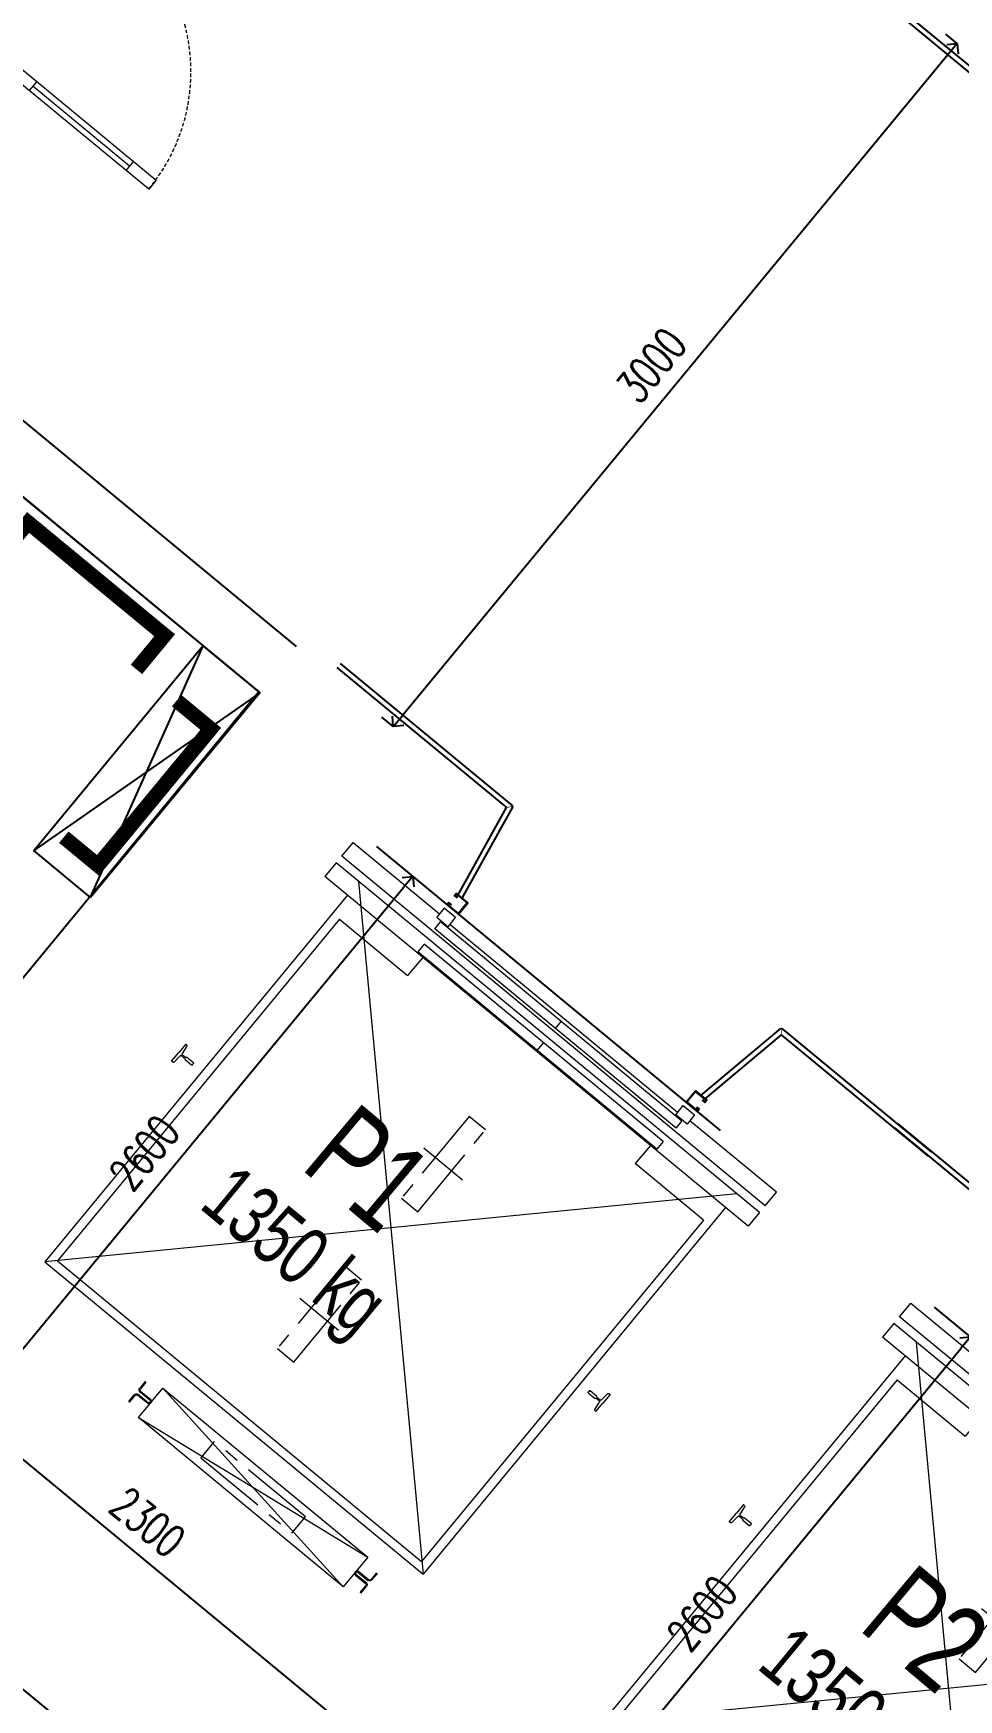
# Model space of a CAD drawing. Header units: millimetres. Extents: x -361706341 to 361216459, y -284152911 to 284385905.
# Drawn here: x -90473 to -87338, y 94344 to 99988 of the extents above; entities that cross this region are included whole.
import ezdxf
from ezdxf.enums import TextEntityAlignment as Align
from ezdxf.xclip import XClip

# ---------------------------------------------------------------- set-up
doc = ezdxf.new("R2010")
doc.units = ezdxf.units.MM
doc.header["$LTSCALE"] = 100
doc.header["$MEASUREMENT"] = 0
doc.header["$XCLIPFRAME"] = 0
for name, pattern in [('Xref_NT1+NT2_MBDV Cot vach_220729$0$CENTERX2', [4, 2.5, -0.5, 0.5, -0.5]), ('Xref_NT1+NT2_MBDV Cot vach_220729$0$HIDDEN', [0.375, 0.25, -0.125]), ('Xref_NT1+NT2_MBDV Cot vach_220729$0$HIDDEN2', [0.1875, 0.125, -0.0625]), ('Xref_NT1+NT2_MBDV Cot vach_220729$0$PHANTOMX2', [5, 2.5, -0.5, 0.5, -0.5, 0.5, -0.5])]:
    doc.linetypes.add(name, pattern=pattern)
for name, color, linetype in [('A-ANNO-ROOM', 50, 'Continuous'), ('A-UNIT', 1, 'Continuous'), ('dien tich thong thuy', 3, 'Continuous'), ('SPE-MEP-Electric', 210, 'Continuous'), ('Xref_NT1+NT2_MBDV Cot vach_220729$0$KC-Betong', 6, 'Continuous'), ('Xref_NT1+NT2_MBDV Cot vach_220729$0$KT-Net manh', 139, 'Continuous'), ('Xref_NT1+NT2_MBDV Cot vach_220729$0$KT-Text', 7, 'Continuous'), ('Xref_NT1+NT2_MBDV Cot vach_220729$0$KT-Tuong', 1, 'Continuous'), ('Xref_ST_MBDV Cot vach 30.7.2022$0$KT-Text', 7, 'Continuous'), ('Xref_ST_MBDV Cot vach 30.7.2022$0$ST_MBDV Cot vach 220803$0$Xref_ST_MBDV Cot vach 30.7.2022$0$KT-Tuong', 1, 'Continuous')]:
    doc.layers.add(name, color=color, linetype=linetype)
for name, color, linetype, lineweight in [('KT-Net cat', 1, 'Continuous', 40), ('Xref_NT1+NT2_MBDV Cot vach_220729$0$CUA', 37, 'Continuous', 13), ('Xref_NT1+NT2_MBDV Cot vach_220729$0$KT-Noi that', 36, 'Continuous', 9)]:
    doc.layers.add(name, color=color, linetype=linetype, lineweight=lineweight)
doc.styles.add('220126_HDN_HBA typical plan$0$211210_HDN_HBA_TYPICAL PLAN CORE OPT 1$0$HBA-Text', font='GOTHIC.TTF')
doc.styles.add('Xref_NT1+NT2_MBDV Cot vach_220729$0$Arial', font='arial.ttf', dxfattribs={"width": 0.7})
doc.styles.add('Xref_NT1+NT2_MBDV Cot vach_220729$0$DIM', font='vnsimli.shx', dxfattribs={"width": 0.7})
doc.styles.add('Xref_NT1+NT2_MBDV Cot vach_220729$0$xref.N.Cot vach tang N2$0$DIM', font='vnsimli.shx', dxfattribs={"width": 0.7})
doc.dimstyles.new('Xref_NT1+NT2_MBDV Cot vach_220729$0$CCU 1-100 A1', dxfattribs={"dimscale": 100, "dimtxt": 2.2, "dimasz": 1, "dimexe": 1, "dimexo": 0, "dimgap": 1, "dimtad": 1, "dimdec": 0, "dimdsep": 46, "dimtxsty": 'Xref_NT1+NT2_MBDV Cot vach_220729$0$DIM', "dimblk1": 'Xref_NT1+NT2_MBDV Cot vach_220729$0$_ARCHTICK', "dimblk2": 'Xref_NT1+NT2_MBDV Cot vach_220729$0$_ARCHTICK', "dimsah": 1, "dimcen": 0, "dimdle": 1, "dimclrd": 256, "dimclre": 256, "dimclrt": 31, "dimadec": 0, "dimazin": 0, "dimtfac": 1, "dimtdec": 0, "dimtix": 1, "dimtmove": 2, "dimatfit": 3, "dimldrblk": 'Xref_NT1+NT2_MBDV Cot vach_220729$0$_ARCHTICK', "dimfxl": 8, "dimtolj": 1, "dimarcsym": 0})
doc.dimstyles.new('Xref_NT1+NT2_MBDV Cot vach_220729$0$xref.N.Cot vach tang N2$0$CCU 1-100 A1', dxfattribs={"dimscale": 100, "dimtxt": 2.2, "dimasz": 1, "dimexe": 1, "dimexo": 0, "dimgap": 1, "dimtad": 1, "dimdec": 0, "dimdsep": 46, "dimtxsty": 'Xref_NT1+NT2_MBDV Cot vach_220729$0$xref.N.Cot vach tang N2$0$DIM', "dimblk1": 'Xref_NT1+NT2_MBDV Cot vach_220729$0$xref.N.Cot vach tang N2$0$_ARCHTICK', "dimblk2": 'Xref_NT1+NT2_MBDV Cot vach_220729$0$xref.N.Cot vach tang N2$0$_ARCHTICK', "dimsah": 1, "dimcen": 0, "dimdle": 1, "dimclrd": 256, "dimclre": 256, "dimclrt": 31, "dimadec": 0, "dimazin": 0, "dimtfac": 1, "dimtdec": 0, "dimtix": 1, "dimtmove": 2, "dimatfit": 3, "dimldrblk": 'Xref_NT1+NT2_MBDV Cot vach_220729$0$xref.N.Cot vach tang N2$0$_ARCHTICK', "dimfxl": 8, "dimtolj": 1, "dimarcsym": 0})

# ---------------------------------------------------------------- blocks, each defined once
blk = doc.blocks.new('*U151')
for p, q in [((-1260, -100), (-1300, -100)), ((-1280, -100), (-1280, -525)), ((-90, -100), (-50, -100)), ((-70, -100), (-70, -525)), ((-1260, -525), (-1300, -525)), ((-90, -525), (-50, -525))]:
    blk.add_line(p, q)
for points in [[(-1350, 100), (-1290, 100), (-1290, 40), (-1300, 40), (-1300, 0), (-1350, 0)], [(0, 100), (-60, 100), (-60, 40), (-50, 40), (-50, 0), (0, 0)], [(-1300, 0), (-1260, 0), (-1260, -625), (-1300, -625)], [(-50, 0), (-90, 0), (-90, -625), (-50, -625)]]:
    blk.add_lwpolyline(points, close=True)
at = {"linetype": 'Xref_NT1+NT2_MBDV Cot vach_220729$0$HIDDEN2'}
for centre, start, end in [((-1300, 0), 270, 0), ((-50, 0), 180, 270)]:
    blk.add_arc(centre, 625, start, end, dxfattribs=at)
blk = doc.blocks.new('Hotel Module')
at = {"layer": 'KT-Net cat'}
blk.add_line((85, -2500, 0), (85, -10100, 0), dxfattribs=at)
blk = doc.blocks.new('Xref_NT1+NT2_MBDV Cot vach_220729$0$xref.N.Cot vach tang N2$0$_Open90')
at = {"color": 0, "linetype": 'ByBlock', "lineweight": -2}
for p, q in [((0, 0), (-1, 0)), ((-0.5, 0.5), (0, 0)), ((0, 0), (-0.5, -0.5))]:
    blk.add_line(p, q, dxfattribs=at)
blk = doc.blocks.new('*D208')
at = {"layer": 'Defpoints', "color": 5, "transparency": 16777216}
for p, q in [((-91038.5, 95596.1), (-91070.3, 95557.5)), ((-89303.6, 94163.3), (-91000, 95564.2)), ((-89265.1, 94131.5), (-89296.9, 94092.9))]:
    blk.add_line(p, q, dxfattribs=at)
at = {"layer": 'Defpoints', "color": 0, "transparency": 16777216}
for p in [(-91038.5, 95596.1, 0), (-91038.5, 95596.1), (-89265.1, 94131.5, 0)]:
    blk.add_point(p, dxfattribs=at)
at = {"layer": 'Defpoints', "color": 5, "transparency": 16777216, "xscale": 50, "yscale": 50, "zscale": 50}
for p, rotation in [((-91038.5, 95596.1), 140.4488267357291), ((-89265.1, 94131.5), 320.4488267357291)]:
    blk.add_blockref('Xref_NT1+NT2_MBDV Cot vach_220729$0$xref.N.Cot vach tang N2$0$_Open90', p, dxfattribs=dict(at, rotation=rotation))
at = {"layer": 'Defpoints', "color": 5, "transparency": 16777216, "insert": (-90084.9, 94944.7), "char_height": 110, "attachment_point": 5, "rotation": 320.4488, "style": 'Xref_NT1+NT2_MBDV Cot vach_220729$0$xref.N.Cot vach tang N2$0$DIM'}
blk.add_mtext('\\A1;2300', dxfattribs=at)
blk = doc.blocks.new('Xref_NT1+NT2_MBDV Cot vach_220729$0$xref.N.Cot vach tang N2$0$_ARCHTICK')
at = {"color": 0, "linetype": 'ByBlock', "const_width": 0.15}
blk.add_lwpolyline([(-0.5, -0.5), (0.5, 0.5)], dxfattribs=at)
blk = doc.blocks.new('*D210')
at = {"layer": 'Defpoints', "color": 5, "transparency": 16777216}
for p, q in [((-87421.1, 95673.6), (-87259.8, 95540.3)), ((-88922.1, 93606), (-87330.2, 95533.6)), ((-89076.7, 93668.8), (-88915.4, 93535.6))]:
    blk.add_line(p, q, dxfattribs=at)
at = {"layer": 'Defpoints', "color": 0, "transparency": 16777216}
for p in [(-87421.1, 95673.6, 0), (-87298.3, 95572.2), (-89076.7, 93668.8, 0)]:
    blk.add_point(p, dxfattribs=at)
at = {"layer": 'Defpoints', "color": 5, "transparency": 16777216, "xscale": 50, "yscale": 50, "zscale": 50}
for p, rotation in [((-87298.3, 95572.2), 50.44882673717395), ((-88953.9, 93567.4), 230.4488267371739)]:
    blk.add_blockref('Xref_NT1+NT2_MBDV Cot vach_220729$0$xref.N.Cot vach tang N2$0$_Open90', p, dxfattribs=dict(at, rotation=rotation))
at = {"layer": 'Defpoints', "color": 5, "transparency": 16777216, "insert": (-88207.1, 94636.7), "char_height": 110, "attachment_point": 5, "rotation": 50.4488, "style": 'Xref_NT1+NT2_MBDV Cot vach_220729$0$xref.N.Cot vach tang N2$0$DIM'}
blk.add_mtext('\\A1;2600', dxfattribs=at)
blk = doc.blocks.new('*D213')
at = {"layer": 'Defpoints', "color": 5, "transparency": 16777216}
for p, q in [((-89310.2, 97233.6, 0), (-89148.9, 97100.4, 0)), ((-90811.2, 95166.1, 0), (-89219.3, 97093.7, 0)), ((-90965.8, 95228.9, 0), (-90804.5, 95095.7, 0))]:
    blk.add_line(p, q, dxfattribs=at)
at = {"layer": 'Defpoints', "color": 0, "transparency": 16777216}
for p in [(-89310.2, 97233.6, 0), (-89187.4, 97132.2, 0), (-90965.8, 95228.9)]:
    blk.add_point(p, dxfattribs=at)
at = {"layer": 'Defpoints', "color": 5, "transparency": 16777216, "xscale": 50, "yscale": 50, "zscale": 50}
for p, rotation in [((-89187.4, 97132.2, 0), 50.44882673717395), ((-90843, 95127.5, 0), 230.4488267371739)]:
    blk.add_blockref('Xref_NT1+NT2_MBDV Cot vach_220729$0$xref.N.Cot vach tang N2$0$_Open90', p, dxfattribs=dict(at, rotation=rotation))
at = {"layer": 'Defpoints', "color": 5, "transparency": 16777216, "insert": (-90096.2, 96196.7, 0), "char_height": 110, "attachment_point": 5, "rotation": 50.4488, "style": 'Xref_NT1+NT2_MBDV Cot vach_220729$0$xref.N.Cot vach tang N2$0$DIM'}
blk.add_mtext('\\A1;2600', dxfattribs=at)
blk = doc.blocks.new('Xref_NT1+NT2_MBDV Cot vach_220729$0$_Open90')
at = {"color": 0, "linetype": 'ByBlock', "lineweight": -2}
for p, q in [((0, 0), (-1, 0)), ((-0.5, 0.5), (0, 0)), ((0, 0), (-0.5, -0.5))]:
    blk.add_line(p, q, dxfattribs=at)
blk = doc.blocks.new('*D171')
at = {"layer": 'Defpoints', "color": 5, "transparency": 16777216}
for p, q in [((2154, 2626.2), (2047.1, 2714.5)), ((2053.8, 2644.1), (1677, 2187.8)), ((1162.3, 1564.6), (1449.9, 1912.8)), ((1170.3, 1493.2), (1091.9, 1557.9))]:
    blk.add_line(p, q, dxfattribs=at)
at = {"layer": 'Defpoints', "color": 0, "transparency": 16777216}
for p in [(2154, 2626.2, 0), (1130.5, 1526.1), (1170.3, 1493.2, 0)]:
    blk.add_point(p, dxfattribs=at)
at = {"layer": 'Defpoints', "color": 5, "transparency": 16777216, "xscale": 50, "yscale": 50, "zscale": 50}
for p, rotation in [((2085.6, 2682.6), 50.44882673748346), ((1130.5, 1526.1), 230.4488267374834)]:
    blk.add_blockref('Xref_NT1+NT2_MBDV Cot vach_220729$0$_Open90', p, dxfattribs=dict(at, rotation=rotation))
at = {"layer": 'Defpoints', "color": 5, "transparency": 16777216, "insert": (1563.4, 2050.3), "char_height": 110, "attachment_point": 5, "rotation": 50.4488, "style": 'Xref_NT1+NT2_MBDV Cot vach_220729$0$DIM'}
blk.add_mtext('\\A1;1500', dxfattribs=at)
blk = doc.blocks.new('Xref_NT1+NT2_MBDV Cot vach_220729$0$_ARCHTICK')
at = {"color": 0, "linetype": 'ByBlock', "const_width": 0.15}
blk.add_lwpolyline([(-0.5, -0.5), (0.5, 0.5)], dxfattribs=at)
blk = doc.blocks.new('*D172')
at = {"layer": 'Defpoints', "color": 5, "transparency": 16777216}
for p, q in [((1679.1, 2825.1), (1602, 2731.7)), ((1672.4, 2738.4), (2113.2, 2374.4)), ((2829, 1783.3), (2388.2, 2147.3)), ((2912.8, 1806.2), (2835.7, 1712.9))]:
    blk.add_line(p, q, dxfattribs=at)
at = {"layer": 'Defpoints', "color": 0, "transparency": 16777216}
for p in [(1679.1, 2825.1, 0), (2912.8, 1806.2, 0), (2867.5, 1751.4)]:
    blk.add_point(p, dxfattribs=at)
at = {"layer": 'Defpoints', "color": 5, "transparency": 16777216, "xscale": 50, "yscale": 50, "zscale": 50}
for p, rotation in [((1633.8, 2770.2), 140.4488267374835), ((2867.5, 1751.4), 320.4488267374835)]:
    blk.add_blockref('Xref_NT1+NT2_MBDV Cot vach_220729$0$_Open90', p, dxfattribs=dict(at, rotation=rotation))
at = {"layer": 'Defpoints', "color": 5, "transparency": 16777216, "insert": (2250.7, 2260.8), "char_height": 110, "attachment_point": 5, "rotation": 320.4488, "style": 'Xref_NT1+NT2_MBDV Cot vach_220729$0$DIM'}
blk.add_mtext('\\A1;1600', dxfattribs=at)
blk = doc.blocks.new('*D223')
at = {"layer": 'Defpoints', "color": 5, "transparency": 16777216}
for p, q in [((-87342.7, 99953.5), (-87381.2, 99985.3)), ((-87374.5, 99914.9), (-89221.2, 97678.9)), ((-89253, 97640.3), (-89291.6, 97672.2))]:
    blk.add_line(p, q, dxfattribs=at)
at = {"layer": 'Defpoints', "color": 0, "transparency": 16777216}
for p in [(-87342.7, 99953.5, 0), (-89253, 97640.3, 0), (-89253, 97640.3)]:
    blk.add_point(p, dxfattribs=at)
at = {"layer": 'Defpoints', "color": 5, "transparency": 16777216, "xscale": 50, "yscale": 50, "zscale": 50}
for p, rotation in [((-87342.7, 99953.5), 50.448826737216), ((-89253, 97640.3), 230.448826737216)]:
    blk.add_blockref('Xref_NT1+NT2_MBDV Cot vach_220729$0$xref.N.Cot vach tang N2$0$_Open90', p, dxfattribs=dict(at, rotation=rotation))
at = {"layer": 'Defpoints', "color": 5, "transparency": 16777216, "insert": (-88378.8, 98863.8), "char_height": 110, "attachment_point": 5, "rotation": 50.4488, "style": 'Xref_NT1+NT2_MBDV Cot vach_220729$0$xref.N.Cot vach tang N2$0$DIM'}
blk.add_mtext('\\A1;3000', dxfattribs=at)
blk = doc.blocks.new('STTT')
at = {"layer": 'Xref_NT1+NT2_MBDV Cot vach_220729$0$KT-Text', "extrusion": (2.27976e-08, 7.84266e-08, 1), "style": 'Xref_NT1+NT2_MBDV Cot vach_220729$0$Arial', "oblique": 360, "width": 0.7}
for s, p in [('P1', (-89303.5, 95821.6, 0)), ('P2', (-87414.4, 94261.5))]:
    blk.add_text(s, height=300, rotation=320, dxfattribs=at).set_placement(p, align=Align.CENTER)
at = {"layer": 'Xref_NT1+NT2_MBDV Cot vach_220729$0$KT-Text', "style": 'Xref_NT1+NT2_MBDV Cot vach_220729$0$Arial', "width": 0.7}
for p in [(-89516.6, 95582.8, 0), (-87627.5, 94022.8, 0)]:
    blk.add_text('1350 kg', height=200, rotation=320.4488, dxfattribs=at).set_placement(p, align=Align.CENTER)
blk = doc.blocks.new('STTT2')
at = {"layer": 'Xref_ST_MBDV Cot vach 30.7.2022$0$KT-Text'}
blk.add_blockref('STTT', (0, 0), dxfattribs=at)
blk = doc.blocks.new('ĂERWER')
at = {"layer": 'Xref_ST_MBDV Cot vach 30.7.2022$0$KT-Text'}
blk.add_blockref('STTT2', (0, 0), dxfattribs=at)
blk = doc.blocks.new('A$C418F5BC8')
at = {"layer": 'A-ANNO-ROOM', "insert": (648.1, 1090.8), "char_height": 600, "attachment_point": 2, "rotation": 50.4488, "style": '220126_HDN_HBA typical plan$0$211210_HDN_HBA_TYPICAL PLAN CORE OPT 1$0$HBA-Text'}
blk.add_mtext_dynamic_manual_height_columns('SL-S', width=722857412.874, gutter_width=9765.6, heights=[0], dxfattribs=at)
blk = doc.blocks.new('A$C2A6C5140')
at = {"layer": 'A-ANNO-ROOM', "insert": (731.4, 1190, 0), "char_height": 600, "attachment_point": 2, "rotation": 50.4488, "style": '220126_HDN_HBA typical plan$0$211210_HDN_HBA_TYPICAL PLAN CORE OPT 1$0$HBA-Text'}
blk.add_mtext_dynamic_manual_height_columns('2-BR', width=722857412.874, gutter_width=9765.6, heights=[0], dxfattribs=at)
blk = doc.blocks.new('A$C5388591E')
at = {"layer": 'A-ANNO-ROOM', "insert": (894.3, 842.2, 0), "char_height": 600, "attachment_point": 2, "rotation": 1.4065, "style": '220126_HDN_HBA typical plan$0$211210_HDN_HBA_TYPICAL PLAN CORE OPT 1$0$HBA-Text'}
blk.add_mtext_dynamic_manual_height_columns('3-BR', width=722857412.874, gutter_width=9765.6, heights=[0], dxfattribs=at)
blk = doc.blocks.new('A$C21AF0CCA')
at = {"layer": 'A-ANNO-ROOM', "insert": (1197.6, 814.7), "char_height": 600, "attachment_point": 2, "rotation": 0.1054, "style": '220126_HDN_HBA typical plan$0$211210_HDN_HBA_TYPICAL PLAN CORE OPT 1$0$HBA-Text'}
blk.add_mtext_dynamic_manual_height_columns('1-BR+', width=722857412.874, gutter_width=9765.6, heights=[0], dxfattribs=at)
blk = doc.blocks.new('A$C4DAF2025')
at = {"layer": 'Xref_NT1+NT2_MBDV Cot vach_220729$0$KT-Net manh'}
for p, q in [((-31.8, 1617, 0), (552.4, 1134.5, 0)), ((-20.4, 1630.9, 0), (554.5, 1156.1, 0)), ((762.6, 1479.7, 0), (1765, 651.9, 0)), ((813.5, 1372.8, 0), (554.5, 1156.1, 0)), ((827.7, 1361.1, 0), (556.7, 1134.9, 0)), ((552.4, 1134.5, 0), (554.3, 1136.8, 0)), ((554.3, 1136.8, 0), (556.7, 1134.9, 0)), ((1636.2, 693.4, 0), (1465.3, 384.5, 0)), ((1650.4, 681.7, 0), (1486.6, 386.4, 0)), ((1467.6, 382.6, 0), (1465.3, 384.5, 0)), ((1465.7, 380.3, 0), (1467.6, 382.6, 0)), ((1972.9, -38.6, 0), (1465.7, 380.3, 0)), ((1984.4, -24.7, 0), (1486.6, 386.4, 0))]:
    blk.add_line(p, q, dxfattribs=at)
at = {"layer": 'Xref_NT1+NT2_MBDV Cot vach_220729$0$KT-Net manh', "ltscale": 2, "elevation": 0}
for points in [[(833.3, 1408.3), (839.7, 1416), (878.3, 1384.2), (846.4, 1345.7), (807.9, 1377.5), (814.2, 1385.2), (821.9, 1378.8), (820.9, 1377.6), (814.4, 1382.9), (810.1, 1377.7), (846.2, 1347.9), (876, 1384), (839.9, 1413.8), (835.6, 1408.5), (842.1, 1403.2), (841, 1402)], [(1681.5, 707.9), (1687.9, 715.6), (1649.3, 747.4), (1617.5, 708.9), (1656, 677), (1662.4, 684.8), (1654.7, 691.1), (1653.7, 689.9), (1660.1, 684.5), (1655.8, 679.3), (1619.7, 709.1), (1649.5, 745.2), (1685.6, 715.4), (1681.3, 710.1), (1674.8, 715.5), (1673.8, 714.3)]]:
    blk.add_lwpolyline(points, close=True, dxfattribs=at)
at = {"layer": 'Xref_NT1+NT2_MBDV Cot vach_220729$0$KT-Net manh', "const_width": 2, "elevation": 0}
for points in [[(554.3, 1136.8), (554.5, 1156.1)], [(1467.6, 382.6), (1486.6, 386.4)]]:
    blk.add_lwpolyline(points, dxfattribs=at)
at = {"layer": 'Xref_NT1+NT2_MBDV Cot vach_220729$0$KT-Noi that', "linetype": 'Continuous', "ltscale": 2}
for p, q in [((744, 1741.5), (1769.2, 2982.9)), ((818.9, 1783.4), (1774, 2940)), ((1769.2, 2982.9), (3050.7, 1924.6)), ((1774, 2940), (3007.7, 1921.2)), ((2025.5, 683.2), (3050.7, 1924.6)), ((2052.6, 764.6), (3007.7, 1921.2)), ((629.5, 1758.3), (667.7, 1804.5)), ((2063.6, 573.9), (629.5, 1758.3)), ((2101.9, 620.1), (667.7, 1804.5)), ((818.9, 1783.4), (1050.2, 1592.4)), ((610.4, 1735.1), (572.2, 1688.9)), ((2044.5, 550.7), (610.4, 1735.1)), ((572.2, 1688.9), (865.2, 1446.9)), ((999.2, 1530.7), (1050.2, 1592.4)), ((955.8, 1517.3), (977.4, 1543.5)), ((1787, 874.9), (977.4, 1543.5)), ((911.8, 1471.9), (892.5, 1448.6)), ((1729.1, 797), (911.8, 1471.9)), ((1765.4, 848.7), (955.8, 1517.3)), ((1709.9, 773.6), (892.5, 1448.6)), ((1678, 782.1), (906.9, 1418.9)), ((1382.2, 1209.2), (1360.6, 1183)), ((1320.5, 1134.4), (1301.2, 1111.1)), ((1770.3, 893.9), (1821.2, 955.6)), ((2052.6, 764.6), (1821.2, 955.6)), ((1765.4, 848.7), (1787, 874.9)), ((1729.1, 797), (1709.9, 773.6)), ((2006.3, 504.5), (1713.3, 746.4)), ((2063.6, 573.9), (2101.9, 620.1)), ((2044.5, 550.7), (2006.3, 504.5))]:
    blk.add_line(p, q, dxfattribs=at)
at = {"layer": 'Xref_NT1+NT2_MBDV Cot vach_220729$0$KT-Noi that', "linetype": 'Xref_NT1+NT2_MBDV Cot vach_220729$0$HIDDEN', "ltscale": 500}
for p, q in [((1987.3, 636.9), (1769.2, 2982.9)), ((2347.7, 2771), (2958.9, 2097.7)), ((3041.7, 2197.9), (2265, 2670.7)), ((705.8, 1695.2), (3050.7, 1924.6))]:
    blk.add_line(p, q, dxfattribs=at)
at = {"layer": 'Xref_NT1+NT2_MBDV Cot vach_220729$0$KT-Noi that', "linetype": 'Continuous'}
for p, q in [((2287.8, 2792.6), (2269.3, 2770.2)), ((2290.3, 2790.6), (2271.7, 2768.1)), ((2290.3, 2790.6), (2287.8, 2792.6)), ((2232.4, 2725.5), (2250.9, 2748)), ((2234.9, 2723.5), (2232.4, 2725.5)), ((2234.9, 2723.5), (2253.4, 2745.9)), ((2296.3, 2718.5), (2262.1, 2746.8)), ((2298.4, 2721), (2264.1, 2749.2)), ((2304.8, 2728.7), (2270.5, 2756.9)), ((2306.8, 2731.1), (2272.6, 2759.4)), ((2305.2, 2724.4), (2302.6, 2721.4)), ((2307.6, 2722.4), (2305.1, 2719.3)), ((1183.5, 2432.3), (1159.6, 2403.4)), ((1187.4, 2429.1), (1183.5, 2432.3)), ((1135.8, 2374.4), (1159.6, 2403.4)), ((1139.6, 2371.3), (1135.8, 2374.4)), ((1143.8, 2371.7), (1165, 2392.4)), ((1179.8, 2384), (1169.2, 2392.8)), ((1187.8, 2424.9), (1171.4, 2400.2)), ((1182.4, 2387.2), (1171.8, 2396)), ((1203.5, 2360.7), (1181.1, 2379.1)), ((1209.9, 2368.4), (1187.5, 2386.8)), ((1204.9, 2360.8), (1207.4, 2363.9)), ((1210, 2367), (1207.4, 2363.9)), ((3001.6, 2149.3), (2999, 2146.2)), ((3004, 2147.3), (3001.5, 2144.2)), ((3008.3, 2147.7), (3042.5, 2119.4)), ((3010.3, 2150.1), (3044.5, 2121.9)), ((3071.8, 2145.1), (3053.3, 2122.7)), ((2999.9, 2137.5), (3034.1, 2109.2)), ((3001.9, 2140), (3036.1, 2111.7)), ((3016.4, 2078.1), (3034.9, 2100.5)), ((3018.9, 2076), (3037.4, 2098.5)), ((3074.3, 2143.1), (3055.7, 2120.7)), ((2546.5, 1252.8), (2549.1, 1255.9)), ((2546.7, 1251.4), (2569, 1232.9)), ((2551.6, 1259), (2549.1, 1255.9)), ((2553, 1259.1), (2575.4, 1240.7)), ((2612.7, 1248.1), (2591.6, 1227.4)), ((2620.8, 1245.3), (2596.9, 1216.4)), ((2616.9, 1248.5), (2620.8, 1245.3)), ((2568.8, 1194.9), (2585.1, 1219.6)), ((2569.2, 1190.7), (2573, 1187.5)), ((2573, 1187.5), (2596.9, 1216.4)), ((2574.1, 1232.6), (2584.7, 1223.8)), ((2576.7, 1235.8), (2587.3, 1227))]:
    blk.add_line(p, q, dxfattribs=at)
at = {"layer": 'Xref_NT1+NT2_MBDV Cot vach_220729$0$KT-Noi that', "linetype": 'Xref_NT1+NT2_MBDV Cot vach_220729$0$CENTERX2'}
for p, q in [((2053.9, 2157.7), (2184.5, 2049.8)), ((1633.7, 1648.8), (1764.2, 1540.9))]:
    blk.add_line(p, q, dxfattribs=at)
at = {"layer": 'Xref_NT1+NT2_MBDV Cot vach_220729$0$KT-Noi that', "linetype": 'Continuous', "ltscale": 2}
for points in [[(2347.7, 2771), (2265, 2670.7), (2958.9, 2097.7), (3041.7, 2197.9)], [(849.3, 1427.6), (874.7, 1458.4), (913.3, 1426.6), (887.8, 1395.8)], [(1697.4, 727.2), (1722.9, 758), (1684.3, 789.8), (1658.9, 759)]]:
    blk.add_lwpolyline(points, close=True, dxfattribs=at)
at = {"layer": 'Xref_NT1+NT2_MBDV Cot vach_220729$0$KT-Noi that', "linetype": 'Xref_NT1+NT2_MBDV Cot vach_220729$0$PHANTOMX2'}
for points in [[(2522, 2589.4), (2830.5, 2334.7), (2784.6, 2279.2), (2476.2, 2533.9)], [(2207.1, 2264.6), (2262.6, 2218.8), (2033.4, 1941.2), (1977.9, 1987)], [(1786.8, 1755.7), (1842.3, 1709.9), (1613.1, 1432.3), (1557.6, 1478.1)]]:
    blk.add_lwpolyline(points, close=True, dxfattribs=at)
at = {"layer": 'Xref_NT1+NT2_MBDV Cot vach_220729$0$KT-Noi that', "linetype": 'Continuous'}
for centre, radius, start, end in [((2276.5, 2764.2), 9.4, 140.4488, 230.4488), ((2276.5, 2764.2), 6.2, 140.4488, 230.4488), ((2258.2, 2742), 9.4, 50.4488, 140.4488), ((2258.2, 2742), 6.2, 50.4488, 140.4488), ((2300.3, 2723.3), 6.2, 230.4488, 320.4488), ((2300.3, 2723.3), 3, 230.4488, 320.4488), ((2302.8, 2726.4), 3, 320.4488, 50.4488), ((2302.8, 2726.4), 6.2, 320.4488, 50.4488), ((1185.5, 2426.8), 3, 320.4488, 50.4488), ((1141.5, 2373.6), 3, 230.4488, 320.4488), ((1167.3, 2390.5), 3, 50.4488, 140.4488), ((1173.7, 2398.3), 3, 140.4488, 230.4488), ((1176, 2380.4), 5.25, 346.1185, 43.7661), ((1185.3, 2391.6), 5.25, 237.1315, 294.7791), ((1204.1, 2361.4), 1, 230.4488, 320.4488), ((1209.2, 2367.6), 1, 320.4488, 50.4488), ((3003.8, 2142.3), 6.2, 140.4488, 230.4488), ((3006.4, 2145.4), 6.2, 50.4488, 140.4488), ((3006.4, 2145.4), 3, 50.4488, 140.4488), ((3003.8, 2142.3), 3, 140.4488, 230.4488), ((3030.1, 2104.4), 6.2, 320.4488, 50.4488), ((3030.1, 2104.4), 9.4, 320.4488, 50.4488), ((3048.5, 2126.7), 9.4, 230.4488, 320.4488), ((3048.5, 2126.7), 6.2, 230.4488, 320.4488), ((2547.3, 1252.2), 1, 140.4488, 230.4488), ((2552.4, 1258.3), 1, 50.4488, 140.4488), ((2615, 1246.2), 3, 50.4488, 140.4488), ((2571.1, 1193), 3, 140.4488, 230.4488), ((2571.2, 1228.2), 5.25, 57.1315, 114.7791), ((2580.5, 1239.4), 5.25, 166.1185, 223.7661), ((2582.8, 1221.5), 3, 320.4488, 50.4488), ((2589.2, 1229.3), 3, 230.4488, 320.4488)]:
    blk.add_arc(centre, radius, start, end, dxfattribs=at)
at = {"layer": 'Defpoints', "color": 5}
for base, p1, p2, angle, picture, middle in [((2867.5, 1751.4, 0), (1679.1, 2825.1), (2912.8, 1806.2), 140.4488, '*D172', (2250.7, 2260.8, 0)), ((1130.5, 1526.1, 0), (2154, 2626.2), (1170.3, 1493.2), 230.4488, '*D171', (1563.4, 2050.3, 0))]:
    dim = blk.add_linear_dim(base=base, p1=p1, p2=p2, angle=angle, dimstyle='Xref_NT1+NT2_MBDV Cot vach_220729$0$CCU 1-100 A1', override={"dimscale": 50, "dimblk1": 'Xref_NT1+NT2_MBDV Cot vach_220729$0$_Open90', "dimblk2": 'Xref_NT1+NT2_MBDV Cot vach_220729$0$_Open90', "dimclrd": 5, "dimclre": 5, "dimclrt": 5, "dimlwd": 65535, "dimlwe": 65535}, dxfattribs=at)
    dim.commit()
    dim.dimension.update_dxf_attribs({"geometry": picture, "text_midpoint": middle, "dimtype": 128})

msp = doc.modelspace()

# ---------------------------------------------------------------- linework, layer by layer
at = {"layer": 'SPE-MEP-Electric', "const_width": 50, "elevation": 0}
for points in [[(-90585.7, 98215.6), (-90490.1, 98331.3), (-90027.6, 97949.1), (-90123.1, 97833.5)], [(-89987, 97727.7), (-89871.4, 97632.2), (-90253.5, 97169.6), (-90369.2, 97265.2)]]:
    msp.add_lwpolyline(points, dxfattribs=at)
at = {"layer": 'SPE-MEP-Electric', "elevation": 0}
msp.add_lwpolyline([(-90278.5, 97060.6), (-90471.2, 97219.8), (-89898.1, 97913.7), (-89705.4, 97754.5)], close=True, dxfattribs=at)
for points in [[(-89898.1, 97913.7), (-90280.2, 97062)], [(-89705.5, 97754.6), (-90471.3, 97219.8)]]:
    msp.add_lwpolyline(points, dxfattribs=at)
at = {"layer": 'Xref_NT1+NT2_MBDV Cot vach_220729$0$KC-Betong', "elevation": 0}
msp.add_lwpolyline([(-91248.2, 99029.3), (-89708.8, 97757.5), (-91553.9, 95520), (-93095, 96793.1)], dxfattribs=at)
at = {"layer": 'Xref_NT1+NT2_MBDV Cot vach_220729$0$KT-Tuong', "ltscale": 0.5}
for p, q in [((-89580.7, 97911, 0), (-91120.9, 99183.6)), ((-89863.6, 97885.8), (-91248.3, 99029.3, 0)), ((-89707.7, 97757.1, 0), (-91248.3, 99029.3, 0))]:
    msp.add_line(p, q, dxfattribs=at)

# ---------------------------------------------------------------- block references
at = {"layer": 'Xref_NT1+NT2_MBDV Cot vach_220729$0$CUA', "xscale": -1, "rotation": 230.4488274522181}
msp.add_blockref('*U151', (-89890.2, 100987.9), dxfattribs=at)
at = {"layer": 'Xref_NT1+NT2_MBDV Cot vach_220729$0$CUA', "rotation": 50.44882745216794}
msp.add_blockref('*U151', (-89735.9, 100860.6), dxfattribs=at)
at = {"layer": 'Xref_ST_MBDV Cot vach 30.7.2022$0$ST_MBDV Cot vach 220803$0$Xref_ST_MBDV Cot vach 30.7.2022$0$KT-Tuong'}
msp.add_blockref('A$C4DAF2025', (-87554.7, 98473, 0), dxfattribs=at)

# ---------------------------------------------------------------- dimensions: what is measured, and where the dimension line sits
at = {"layer": 'Defpoints', "color": 5}
dim = msp.add_aligned_dim(p1=(-87342.7, 99953.5, 0), p2=(-89253, 97640.3, 0), distance=0, dimstyle='Xref_NT1+NT2_MBDV Cot vach_220729$0$xref.N.Cot vach tang N2$0$CCU 1-100 A1', override={"dimscale": 50, "dimblk1": 'Xref_NT1+NT2_MBDV Cot vach_220729$0$xref.N.Cot vach tang N2$0$_Open90', "dimblk2": 'Xref_NT1+NT2_MBDV Cot vach_220729$0$xref.N.Cot vach tang N2$0$_Open90', "dimclrd": 5, "dimclre": 5, "dimclrt": 5, "dimlwd": 65535, "dimlwe": 65535}, dxfattribs=at)
dim.commit()
dim.dimension.update_dxf_attribs({"geometry": '*D223', "text_midpoint": (-88378.8, 98863.8)})

# ---------------------------------------------------------------- next in the draw order: block references
at = {"layer": 'A-UNIT'}
ref = msp.add_blockref('Hotel Module', (-93281.1, 96881.8, 0), dxfattribs=dict(at, xscale=-1, rotation=50.44892514172822))
XClip(ref).set_block_clipping_path([(4218.6651173104, 371.189830518), (149.695813328, 4.9974291417), (150.1859351182, -10698.5317958795), (4199.6617392812, -10699.2601099484)])

# ---------------------------------------------------------------- next in the draw order: linework, layer by layer
at = {"layer": 'dien tich thong thuy', "elevation": 0}
msp.add_lwpolyline([(-85764.4, 90460), (-86666.6, 91205), (-86666.5, 91205), (-88617.3, 92816.1), (-88617, 92816.4), (-91446.8, 95153.4), (-91447, 95153.1), (-93243.5, 96636.8), (-94421.7, 95210.2), (-94433.2, 95219.8), (-95824.3, 93535.3), (-95400.2, 93185.1), (-95330.1, 93270.1), (-92685.4, 91085.9), (-92691.7, 91078.3), (-88269.4, 87426.7)], close=True, dxfattribs=at)

# ---------------------------------------------------------------- next in the draw order: block references
at = {"layer": 'A-ANNO-ROOM'}
for p in [(-219419.1, 161761.8), (-220777.6, 156838.5), (-230681, 125527.2, 0)]:
    msp.add_blockref('A$C21AF0CCA', p, dxfattribs=at)
at = {"layer": 'dien tich thong thuy'}
for name, p in [('A$C418F5BC8', (-223516.2, 151837.2, 0)), ('A$C418F5BC8', (-226311.5, 148062.4, 0)), ('A$C2A6C5140', (-214212.6, 146029.4, 0)), ('A$C418F5BC8', (-227047.5, 143695.6, 0)), ('A$C418F5BC8', (-226772.4, 139347.6, 0)), ('A$C2A6C5140', (-216850.3, 138441.3, 0)), ('A$C418F5BC8', (-228342.5, 134757.3, 0)), ('A$C418F5BC8', (-229636.4, 130770.7, 0)), ('A$C2A6C5140', (-219397.1, 129428.6, 0)), ('A$C2A6C5140', (-221805.1, 120739.8, 0)), ('A$C2A6C5140', (-224090.9, 113904.7, 0)), ('A$C2A6C5140', (-226029.6, 106143.9, 0)), ('A$C5388591E', (-219861.3, 168864.9, 0)), ('A$C5388591E', (-236626.1, 104641.9, 0))]:
    msp.add_blockref(name, p, dxfattribs=at)
at = {"layer": 'Xref_ST_MBDV Cot vach 30.7.2022$0$KT-Text'}
ref = msp.add_blockref('ĂERWER', (-130.2, 207.8, 0), dxfattribs=at)
XClip(ref).set_block_clipping_path([(-145481.4968165714, 62681.6150321455), (6518.5031834296, 171203.0065159942)])
at = {"layer": 'Xref_ST_MBDV Cot vach 30.7.2022$0$ST_MBDV Cot vach 220803$0$Xref_ST_MBDV Cot vach 30.7.2022$0$KT-Tuong', "xscale": -1, "rotation": 100.8976534744204}
for p in [(-87839.3, 98128.4, 0), (-85950.2, 96568.4, 0)]:
    msp.add_blockref('A$C4DAF2025', p, dxfattribs=at)

# ---------------------------------------------------------------- next in the draw order: dimensions: what is measured, and where the dimension line sits
at = {"layer": 'Defpoints', "color": 5}
for p1, p2, distance, picture, middle in [((-90965.8, 95228.9), (-89310.2, 97233.6, 0), -159.2, '*D213', (-90096.2, 96196.7, 0)), ((-89076.7, 93668.8, 0), (-87421.1, 95673.6, 0), -159.2, '*D210', (-88207.1, 94636.7)), ((-89265.1, 94131.5, 0), (-91038.5, 95596.1, 0), 0, '*D208', (-90084.9, 94944.7))]:
    dim = msp.add_aligned_dim(p1=p1, p2=p2, distance=distance, dimstyle='Xref_NT1+NT2_MBDV Cot vach_220729$0$xref.N.Cot vach tang N2$0$CCU 1-100 A1', override={"dimscale": 50, "dimblk1": 'Xref_NT1+NT2_MBDV Cot vach_220729$0$xref.N.Cot vach tang N2$0$_Open90', "dimblk2": 'Xref_NT1+NT2_MBDV Cot vach_220729$0$xref.N.Cot vach tang N2$0$_Open90', "dimclrd": 5, "dimclre": 5, "dimclrt": 5, "dimlwd": 65535, "dimlwe": 65535}, dxfattribs=at)
    dim.commit()
    dim.dimension.update_dxf_attribs({"geometry": picture, "text_midpoint": middle})

doc.saveas('drawing.dxf')
